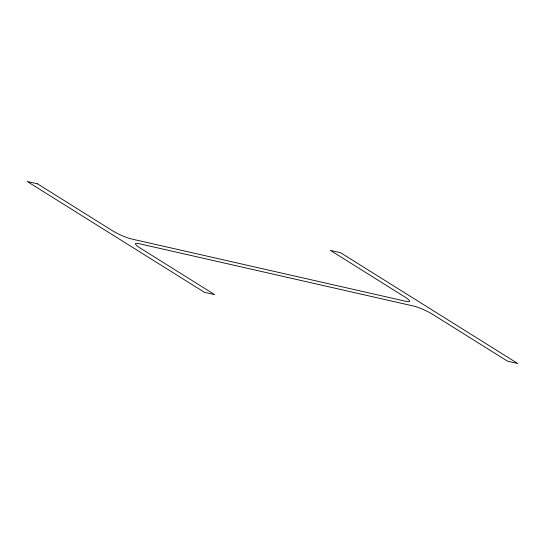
<?xml version="1.0" encoding="UTF-8"?>
<svg xmlns="http://www.w3.org/2000/svg" width="545" height="545" viewBox="0 0 545 545"><rect width="100%" height="100%" fill="white"/><g stroke="black" fill="none" stroke-linecap="round" stroke-linejoin="round"><path stroke-width="0.82" d="M37.448 183.808L27.25 181.492L204.436 292.304L214.635 294.62L140.29 248.125A15.233 2.459 25.3 0 1 138.75 243.595L413.737 306.092A15.233 2.459 25.3 0 1 433.207 314.697L507.552 361.192L517.75 363.508L340.564 252.696L330.365 250.38L404.71 296.875A15.233 2.459 25.3 0 1 406.25 301.405L131.263 238.908A15.233 2.459 25.3 0 1 111.793 230.303L37.448 183.808"/></g></svg>
